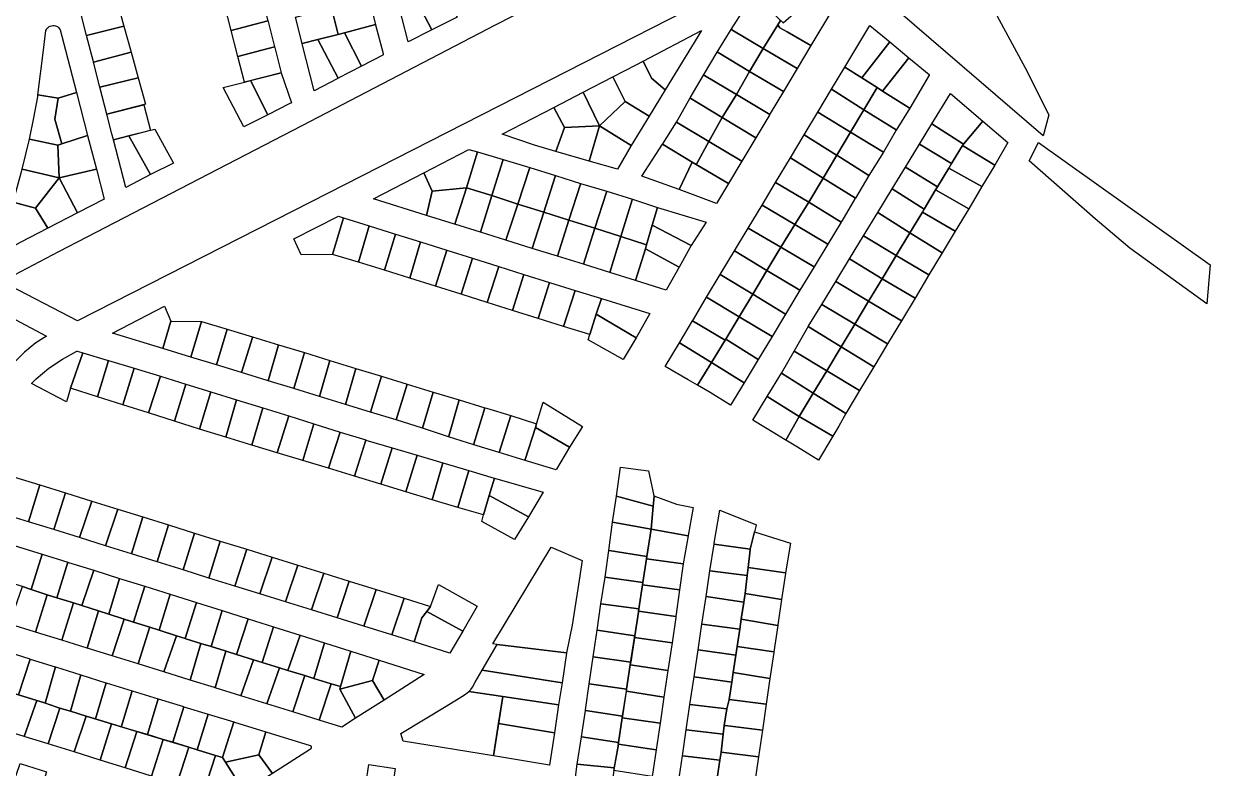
# Model space of a CAD drawing. Header units: millimetres. Extents: x 522658 to 553925, y 7796479 to 7820139.
# Drawn here: x 544265 to 544796, y 7802384 to 7802716 of the extents above; entities that cross this region are included whole.
import ezdxf

# ---------------------------------------------------------------- set-up
doc = ezdxf.new("R2010")
doc.units = ezdxf.units.MM
doc.layers.add('ZONA RESIDENCIAL 2 (ZR_2)', color=2, linetype='Continuous')

msp = doc.modelspace()

# ---------------------------------------------------------------- linework, layer by layer
at = {"layer": 'ZONA RESIDENCIAL 2 (ZR_2)'}
for points in [[(544692.84, 7802757.75), (544693.79, 7802743.15), (544697.13, 7802732.19), (544698.55, 7802723.62), (544713.16, 7802696.67), (544723.74, 7802675.72), (544721.2, 7802666.32), (544648.83, 7802728.77), (544662.91, 7802752.91), (544663.76, 7802756.77), (544664.1, 7802760.71), (544651.68, 7802802.28), (544679.23, 7802817.04), (544701.72, 7802832.12), (544692.83, 7802809.82), (544688.86, 7802793.94), (544692.84, 7802757.75)], [(544645.32, 7802765.11), (544386.03, 7802632.81), (544289.51, 7802583.6), (544255.75, 7802601.17), (544281.15, 7802614.61), (544389.95, 7802670.91), (544476.31, 7802715.89), (544622.25, 7802790.51), (544628.65, 7802794.32), (544629.53, 7802794.47), (544634.25, 7802793.28), (544640.2, 7802791.54), (544643.77, 7802788.72), (544646.47, 7802766.89), (544645.32, 7802765.11)], [(544447.93, 7802713.66), (544437.4, 7802708.35), (544437.25, 7802708.86), (544432.06, 7802728.82), (544438.95, 7802730.77), (544447.93, 7802713.66)], [(544447.93, 7802713.66), (544438.95, 7802730.77), (544448.66, 7802733.51), (544448.72, 7802733.53), (544451.12, 7802734.11), (544458.19, 7802721.09), (544459.16, 7802719.31), (544447.93, 7802713.66)], [(544310.21, 7802715.32), (544293.59, 7802711.13), (544290.69, 7802722.39), (544290.67, 7802722.45), (544307.07, 7802726.91), (544307.1, 7802726.8), (544310.21, 7802715.32)], [(544374.64, 7802717.69), (544358.26, 7802713.4), (544355.3, 7802724.98), (544371.74, 7802729.07), (544374.64, 7802717.69)], [(544422.74, 7802716.01), (544408.89, 7802712.37), (544406.04, 7802711.62), (544403.12, 7802723.53), (544419.72, 7802727.8), (544422.74, 7802716.01)], [(544603.75, 7802717.94), (544602.55, 7802716), (544596.01, 7802705.38), (544582.03, 7802713.67), (544581.69, 7802713.91), (544587.89, 7802723.46), (544594.82, 7802726.97), (544603.75, 7802717.94)], [(544602.55, 7802716), (544603.75, 7802717.94), (544604, 7802717.69), (544604.95, 7802716.85), (544616.64, 7802727.08), (544626.23, 7802721.49), (544626.14, 7802721.34), (544617.38, 7802706.69), (544606.7, 7802712.77), (544603.47, 7802714.6), (544602.55, 7802716)], [(544406.04, 7802711.62), (544396.92, 7802709.36), (544389.92, 7802707.62), (544386.91, 7802719.36), (544403.12, 7802723.53), (544406.04, 7802711.62)], [(544274.32, 7802704.57), (544275.39, 7802713.4), (544275.64, 7802713.92), (544275.97, 7802714.39), (544276.38, 7802714.8), (544276.84, 7802715.14), (544277.36, 7802715.39), (544277.91, 7802715.56), (544278.48, 7802715.64), (544279.06, 7802715.62), (544279.62, 7802715.5), (544280.16, 7802715.29), (544280.66, 7802715), (544281.1, 7802714.63), (544281.47, 7802714.19), (544281.77, 7802713.7), (544284.13, 7802704.6), (544289.04, 7802685.7), (544280.88, 7802683.12), (544271.85, 7802684.7), (544274.32, 7802704.57)], [(544313.46, 7802703.67), (544296.65, 7802699.25), (544296.62, 7802699.38), (544293.59, 7802711.13), (544310.21, 7802715.32), (544313.46, 7802703.67)], [(544358.26, 7802713.4), (544374.64, 7802717.69), (544374.69, 7802717.48), (544377.62, 7802706.03), (544361.24, 7802701.73), (544358.26, 7802713.4)], [(544416.47, 7802697.48), (544408.89, 7802712.37), (544422.74, 7802716.01), (544422.77, 7802715.88), (544426.16, 7802703.18), (544426.18, 7802703.12), (544426.19, 7802703.01), (544426.19, 7802702.9), (544426.17, 7802702.8), (544426.14, 7802702.7), (544426.09, 7802702.6), (544426.02, 7802702.51), (544425.94, 7802702.44), (544416.47, 7802697.48)], [(544617.38, 7802706.69), (544611.21, 7802696.37), (544596.01, 7802705.38), (544602.55, 7802716), (544603.47, 7802714.6), (544606.7, 7802712.77), (544617.38, 7802706.69)], [(544652.64, 7802708.27), (544640.13, 7802692.21), (544632.53, 7802697.01), (544643.74, 7802715.68), (544652.64, 7802708.27)], [(544406.02, 7802692.02), (544405.85, 7802691.93), (544395.36, 7802686.44), (544389.97, 7802707.44), (544389.92, 7802707.62), (544396.92, 7802709.36), (544406.02, 7802692.02)], [(544416.47, 7802697.48), (544416.42, 7802697.45), (544406.02, 7802692.02), (544396.92, 7802709.36), (544406.04, 7802711.62), (544408.89, 7802712.37), (544416.47, 7802697.48)], [(544546.08, 7802692.13), (544542.4, 7802699.66), (544568.48, 7802713.36), (544552.16, 7802686.84), (544546.08, 7802692.13)], [(544582.03, 7802713.67), (544596.01, 7802705.38), (544589.95, 7802695.12), (544575.94, 7802703.5), (544575.53, 7802703.76), (544581.69, 7802713.91), (544582.03, 7802713.67)], [(544364.14, 7802690.36), (544361.24, 7802701.73), (544377.62, 7802706.03), (544377.68, 7802705.79), (544380.56, 7802694.51), (544364.14, 7802690.36)], [(544589.95, 7802695.12), (544596.01, 7802705.38), (544611.21, 7802696.37), (544605.05, 7802686.09), (544589.95, 7802695.12)], [(544661.1, 7802701.23), (544649.43, 7802686.35), (544647.05, 7802687.85), (544640.13, 7802692.21), (544652.64, 7802708.27), (544661.1, 7802701.23)], [(544296.65, 7802699.25), (544313.46, 7802703.67), (544316.64, 7802692.3), (544299.53, 7802688.04), (544296.65, 7802699.25)], [(544552.16, 7802686.84), (544545.05, 7802675.16), (544534.28, 7802681.59), (544528.88, 7802692.64), (544539.3, 7802698.03), (544542.4, 7802699.66), (544546.08, 7802692.13), (544552.16, 7802686.84)], [(544575.94, 7802703.5), (544589.95, 7802695.12), (544584.04, 7802684.76), (544569.77, 7802693.21), (544569.38, 7802693.44), (544575.53, 7802703.76), (544575.94, 7802703.5)], [(544670.28, 7802693.49), (544661.55, 7802678.7), (544661.31, 7802678.85), (544649.43, 7802686.35), (544661.1, 7802701.23), (544670.15, 7802693.69), (544670.28, 7802693.49)], [(544374.6, 7802675.73), (544366.83, 7802691.04), (544380.56, 7802694.51), (544385.16, 7802681.11), (544384.11, 7802680.58), (544374.6, 7802675.73)], [(544569.77, 7802693.21), (544584.04, 7802684.76), (544577.74, 7802674.56), (544563.7, 7802683.07), (544563.4, 7802683.32), (544569.38, 7802693.44), (544569.77, 7802693.21)], [(544584.04, 7802684.76), (544589.95, 7802695.12), (544605.05, 7802686.09), (544599.21, 7802676.32), (544598.96, 7802675.9), (544584.04, 7802684.76)], [(544647.05, 7802687.85), (544641.08, 7802678), (544626.61, 7802687.15), (544632.53, 7802697.01), (544640.13, 7802692.21), (544647.05, 7802687.85)], [(544299.53, 7802688.04), (544316.64, 7802692.3), (544319.96, 7802680.43), (544302.63, 7802676.02), (544299.53, 7802688.04)], [(544374.6, 7802675.73), (544374.54, 7802675.7), (544363.86, 7802670.26), (544354.69, 7802687.98), (544364.14, 7802690.36), (544366.83, 7802691.04), (544374.6, 7802675.73)], [(544534.28, 7802681.59), (544522.79, 7802670.85), (544515.59, 7802685.77), (544528.88, 7802692.64), (544534.28, 7802681.59)], [(544280.88, 7802683.12), (544279.32, 7802673.73), (544282.47, 7802662.72), (544280.69, 7802662.15), (544268.06, 7802664.89), (544270.01, 7802674.31), (544271.73, 7802683.77), (544271.85, 7802684.7), (544280.88, 7802683.12)], [(544282.47, 7802662.72), (544279.32, 7802673.73), (544280.88, 7802683.12), (544289.04, 7802685.7), (544294.04, 7802666.45), (544282.47, 7802662.72)], [(544507.15, 7802670.07), (544502.37, 7802678.93), (544515.59, 7802685.77), (544522.79, 7802670.85), (544507.15, 7802670.07)], [(544563.7, 7802683.07), (544577.74, 7802674.56), (544571.79, 7802663.76), (544557.35, 7802672.46), (544563.4, 7802683.32), (544563.7, 7802683.07)], [(544598.96, 7802675.9), (544592.73, 7802665.48), (544577.74, 7802674.56), (544584.04, 7802684.76), (544598.96, 7802675.9)], [(544635.07, 7802667.96), (544620.41, 7802676.82), (544626.61, 7802687.15), (544641.08, 7802678), (544635.07, 7802667.96)], [(544661.55, 7802678.7), (544655.53, 7802668.82), (544655.4, 7802668.94), (544641.08, 7802678), (544647.05, 7802687.85), (544649.43, 7802686.35), (544661.31, 7802678.85), (544661.55, 7802678.7)], [(544671.43, 7802671.65), (544679.73, 7802685.23), (544694.21, 7802672.88), (544685.62, 7802662.63), (544671.43, 7802671.65)], [(544322.09, 7802668.75), (544312.46, 7802666.33), (544305.57, 7802664.59), (544304.88, 7802667.26), (544302.63, 7802676.02), (544319.15, 7802680.22), (544322.09, 7802668.75)], [(544507.15, 7802670.07), (544503.31, 7802659.26), (544493.77, 7802662.17), (544479.39, 7802667.04), (544502.37, 7802678.93), (544507.15, 7802670.07)], [(544522.79, 7802670.85), (544534.28, 7802681.59), (544545.05, 7802675.16), (544537.02, 7802661.97), (544522.79, 7802670.85)], [(544649.85, 7802659.03), (544635.07, 7802667.96), (544641.08, 7802678), (544655.4, 7802668.94), (544655.53, 7802668.82), (544649.85, 7802659.03)], [(544564.31, 7802654.6), (544550.99, 7802662.55), (544551.15, 7802662.79), (544557.35, 7802672.46), (544571.79, 7802663.76), (544566.25, 7802653.7), (544566.14, 7802653.51), (544564.31, 7802654.6)], [(544592.73, 7802665.48), (544586.43, 7802654.95), (544571.79, 7802663.76), (544577.74, 7802674.56), (544592.73, 7802665.48)], [(544635.07, 7802667.96), (544628.88, 7802657.63), (544628.78, 7802657.69), (544614.34, 7802666.71), (544620.41, 7802676.82), (544635.07, 7802667.96)], [(544705.44, 7802663.28), (544699.64, 7802653.23), (544685.09, 7802662), (544685.62, 7802662.63), (544694.21, 7802672.88), (544705.44, 7802663.28)], [(544332.36, 7802654.15), (544322.19, 7802648.95), (544312.46, 7802666.33), (544322.2, 7802668.78), (544322.9, 7802668.96), (544324.02, 7802669.24), (544332.36, 7802654.15)], [(544503.31, 7802659.26), (544507.15, 7802670.07), (544522.79, 7802670.85), (544518.22, 7802655), (544503.31, 7802659.26)], [(544518.22, 7802655), (544522.79, 7802670.85), (544537.02, 7802661.97), (544530.9, 7802651.43), (544518.22, 7802655)], [(544622.78, 7802647.35), (544608.22, 7802656.51), (544614.34, 7802666.71), (544628.78, 7802657.69), (544628.88, 7802657.63), (544622.78, 7802647.35)], [(544649.85, 7802659.03), (544649.79, 7802658.93), (544643.29, 7802648.62), (544628.88, 7802657.63), (544635.07, 7802667.96), (544649.85, 7802659.03)], [(544665.88, 7802662.56), (544671.43, 7802671.65), (544685.62, 7802662.63), (544685.09, 7802662), (544680.21, 7802653.89), (544665.88, 7802662.56)], [(544280.69, 7802662.15), (544281.35, 7802647.56), (544264.84, 7802651.34), (544268.06, 7802664.89), (544280.69, 7802662.15)], [(544281.35, 7802647.56), (544280.69, 7802662.15), (544282.47, 7802662.72), (544294.04, 7802666.45), (544297.94, 7802651.43), (544281.35, 7802647.56)], [(544322.19, 7802648.95), (544311.06, 7802643.25), (544305.57, 7802664.59), (544312.46, 7802666.33), (544322.19, 7802648.95)], [(544564.31, 7802654.6), (544558.48, 7802642.31), (544541.81, 7802648.22), (544550.99, 7802662.55), (544564.31, 7802654.6)], [(544566.14, 7802653.51), (544566.25, 7802653.7), (544571.79, 7802663.76), (544586.43, 7802654.95), (544580.46, 7802644.96), (544566.14, 7802653.51)], [(544679.02, 7802651.91), (544673.93, 7802643.46), (544659.64, 7802652.32), (544665.88, 7802662.56), (544680.21, 7802653.89), (544679.02, 7802651.91)], [(544699.63, 7802653.24), (544693.82, 7802643.59), (544679.02, 7802651.91), (544680.21, 7802653.89), (544685.09, 7802662), (544699.63, 7802653.24)], [(544794.3, 7802591.24), (544759.96, 7802616.06), (544744.45, 7802629.24), (544714.92, 7802655.06), (544719.12, 7802663.4), (544795.88, 7802608.69), (544794.3, 7802591.24)], [(544444.39, 7802649.79), (544464.5, 7802660.2), (544468.38, 7802659.2), (544463.35, 7802643.07), (544448.1, 7802641.55), (544444.39, 7802649.79)], [(544463.35, 7802643.07), (544468.38, 7802659.2), (544479.86, 7802655.71), (544479.66, 7802655.28), (544474.77, 7802639.6), (544463.35, 7802643.07)], [(544622.78, 7802647.35), (544616.4, 7802636.6), (544601.56, 7802645.41), (544608.22, 7802656.51), (544622.78, 7802647.35)], [(544637.27, 7802638.5), (544622.78, 7802647.35), (544628.88, 7802657.63), (544643.29, 7802648.62), (544637.27, 7802638.5)], [(544281.35, 7802647.56), (544270.77, 7802633.96), (544260.78, 7802636.68), (544264.84, 7802651.34), (544281.35, 7802647.56)], [(544289.58, 7802631.9), (544281.35, 7802647.56), (544297.94, 7802651.43), (544301.42, 7802638.05), (544289.58, 7802631.9)], [(544474.77, 7802639.6), (544479.66, 7802655.28), (544479.86, 7802655.71), (544491.67, 7802652.09), (544491.52, 7802651.67), (544486.33, 7802635.81), (544474.77, 7802639.6)], [(544486.33, 7802635.81), (544491.52, 7802651.67), (544491.67, 7802652.09), (544503.21, 7802648.55), (544503.02, 7802648.17), (544497.91, 7802632.15), (544486.33, 7802635.81)], [(544580.46, 7802644.96), (544575.13, 7802636.04), (544558.48, 7802642.31), (544564.31, 7802654.6), (544580.46, 7802644.96)], [(544673.12, 7802642.12), (544667.94, 7802633.51), (544653.69, 7802642.57), (544659.64, 7802652.32), (544673.93, 7802643.46), (544673.12, 7802642.12)], [(544693.82, 7802643.59), (544687.89, 7802633.71), (544673.12, 7802642.12), (544673.93, 7802643.46), (544679.02, 7802651.91), (544693.82, 7802643.59)], [(544289.58, 7802631.9), (544276.25, 7802624.97), (544270.77, 7802633.96), (544281.35, 7802647.56), (544289.58, 7802631.9)], [(544445.59, 7802630.68), (544421.8, 7802638.09), (544444.39, 7802649.79), (544448.1, 7802641.55), (544445.59, 7802630.68)], [(544497.91, 7802632.15), (544503.02, 7802648.17), (544503.21, 7802648.55), (544514.37, 7802645.05), (544514.29, 7802644.74), (544509.18, 7802628.59), (544497.91, 7802632.15)], [(544637.27, 7802638.5), (544637.02, 7802638.09), (544631.12, 7802628.21), (544631.05, 7802628.09), (544630.83, 7802627.72), (544616.4, 7802636.6), (544622.78, 7802647.35), (544637.27, 7802638.5)], [(544463.35, 7802643.07), (544458.22, 7802626.75), (544458.03, 7802626.81), (544445.59, 7802630.68), (544448.1, 7802641.55), (544463.35, 7802643.07)], [(544458.22, 7802626.75), (544463.35, 7802643.07), (544474.77, 7802639.6), (544469.66, 7802623.19), (544458.22, 7802626.75)], [(544509.18, 7802628.59), (544514.29, 7802644.74), (544514.37, 7802645.05), (544526.07, 7802641.59), (544525.94, 7802641.19), (544520.84, 7802625.05), (544509.18, 7802628.59)], [(544520.84, 7802625.05), (544525.94, 7802641.19), (544526.07, 7802641.59), (544537.6, 7802637.92), (544537.49, 7802637.67), (544532.41, 7802621.27), (544520.84, 7802625.05)], [(544616.4, 7802636.6), (544610.19, 7802626.65), (544595.5, 7802635.33), (544601.56, 7802645.41), (544616.4, 7802636.6)], [(544661.61, 7802623), (544647.26, 7802632.01), (544653.69, 7802642.57), (544667.94, 7802633.51), (544667.18, 7802632.25), (544661.61, 7802623)], [(544687.89, 7802633.71), (544681.88, 7802623.69), (544667.18, 7802632.25), (544667.94, 7802633.51), (544673.12, 7802642.12), (544687.89, 7802633.71)], [(544256.29, 7802622.55), (544260.78, 7802636.68), (544270.77, 7802633.96), (544276.25, 7802624.97), (544263.92, 7802618.57), (544260.4, 7802616.74), (544255.33, 7802619.8), (544256.29, 7802622.55)], [(544486.33, 7802635.81), (544482.22, 7802623.23), (544481.02, 7802619.65), (544469.66, 7802623.19), (544474.77, 7802639.6), (544486.33, 7802635.81)], [(544497.91, 7802632.15), (544492.76, 7802616), (544481.02, 7802619.65), (544482.22, 7802623.23), (544486.33, 7802635.81), (544497.91, 7802632.15)], [(544532.41, 7802621.27), (544537.49, 7802637.67), (544537.6, 7802637.92), (544548.72, 7802634.25), (544546.46, 7802626.41), (544543.92, 7802617.59), (544532.41, 7802621.27)], [(544610.19, 7802626.65), (544603.85, 7802616.52), (544589.36, 7802625.09), (544595.5, 7802635.33), (544610.19, 7802626.65)], [(544630.83, 7802627.72), (544624.92, 7802617.94), (544610.19, 7802626.65), (544616.4, 7802636.6), (544630.83, 7802627.72)], [(544403.57, 7802613.25), (544389.55, 7802613.16), (544386.2, 7802620.3), (544406.19, 7802630.34), (544408.4, 7802629.65), (544403.57, 7802613.25)], [(544415.13, 7802609.75), (544403.57, 7802613.25), (544408.4, 7802629.65), (544419.9, 7802626.04), (544415.13, 7802609.75)], [(544509.18, 7802628.59), (544504.08, 7802612.48), (544492.76, 7802616), (544497.91, 7802632.15), (544509.18, 7802628.59)], [(544563.83, 7802617.25), (544546.46, 7802626.41), (544548.72, 7802634.25), (544570.56, 7802627.71), (544563.83, 7802617.25)], [(544661.61, 7802623), (544655.48, 7802612.83), (544640.89, 7802621.53), (544647.26, 7802632.01), (544661.61, 7802623)], [(544681.88, 7802623.69), (544676.02, 7802613.94), (544661.61, 7802623), (544667.18, 7802632.25), (544681.88, 7802623.69)], [(544426.72, 7802606.24), (544415.13, 7802609.75), (544419.9, 7802626.04), (544431.64, 7802622.36), (544426.72, 7802606.24)], [(544520.84, 7802625.05), (544515.72, 7802608.86), (544504.08, 7802612.48), (544509.18, 7802628.59), (544520.84, 7802625.05)], [(544532.41, 7802621.27), (544527.44, 7802605.21), (544515.72, 7802608.86), (544520.84, 7802625.05), (544532.41, 7802621.27)], [(544563.83, 7802617.25), (544558.41, 7802607.63), (544543.39, 7802615.75), (544543.92, 7802617.59), (544546.46, 7802626.41), (544563.83, 7802617.25)], [(544603.85, 7802616.52), (544597.69, 7802606.16), (544583.22, 7802614.88), (544589.36, 7802625.09), (544603.85, 7802616.52)], [(544603.85, 7802616.52), (544610.19, 7802626.65), (544624.92, 7802617.94), (544618.76, 7802607.71), (544603.85, 7802616.52)], [(544438.03, 7802602.68), (544426.72, 7802606.24), (544431.64, 7802622.36), (544442.87, 7802618.84), (544438.03, 7802602.68)], [(544543.92, 7802617.59), (544543.39, 7802615.75), (544538.93, 7802601.64), (544527.44, 7802605.21), (544532.41, 7802621.27), (544543.92, 7802617.59)], [(544649.18, 7802602.37), (544634.68, 7802611.32), (544640.89, 7802621.53), (544655.48, 7802612.83), (544649.18, 7802602.37)], [(544676.02, 7802613.94), (544670.12, 7802604.1), (544655.48, 7802612.83), (544661.61, 7802623), (544676.02, 7802613.94)], [(544449.53, 7802599.07), (544438.03, 7802602.68), (544442.87, 7802618.84), (544454.57, 7802615.17), (544449.53, 7802599.07)], [(544460.98, 7802595.47), (544449.53, 7802599.07), (544454.57, 7802615.17), (544466.04, 7802611.58), (544460.98, 7802595.47)], [(544558.41, 7802607.63), (544552.63, 7802597.37), (544538.93, 7802601.64), (544543.39, 7802615.75), (544558.41, 7802607.63)], [(544597.69, 7802606.16), (544591.36, 7802595.51), (544576.85, 7802604.27), (544583.22, 7802614.88), (544597.69, 7802606.16)], [(544597.69, 7802606.16), (544603.85, 7802616.52), (544618.76, 7802607.71), (544612.46, 7802597.26), (544597.69, 7802606.16)], [(544477.79, 7802607.9), (544472.65, 7802591.78), (544460.98, 7802595.47), (544466.04, 7802611.58), (544477.79, 7802607.9)], [(544643.16, 7802592.39), (544628.54, 7802601.22), (544634.68, 7802611.32), (544649.18, 7802602.37), (544643.16, 7802592.39)], [(544670.12, 7802604.1), (544663.93, 7802593.78), (544649.18, 7802602.37), (544655.48, 7802612.83), (544670.12, 7802604.1)], [(544472.65, 7802591.78), (544477.79, 7802607.9), (544489.03, 7802604.38), (544483.98, 7802588.2), (544472.65, 7802591.78)], [(544495.46, 7802584.63), (544483.98, 7802588.2), (544489.03, 7802604.38), (544500.5, 7802600.79), (544495.46, 7802584.63)], [(544591.36, 7802595.51), (544585.33, 7802585.37), (544570.76, 7802594.12), (544576.85, 7802604.27), (544591.36, 7802595.51)], [(544606.05, 7802586.64), (544591.36, 7802595.51), (544597.69, 7802606.16), (544612.46, 7802597.26), (544606.05, 7802586.64)], [(544506.83, 7802581.09), (544495.46, 7802584.63), (544500.5, 7802600.79), (544511.95, 7802597.2), (544506.83, 7802581.09)], [(544643.16, 7802592.39), (544636.95, 7802582.07), (544622.24, 7802590.86), (544628.54, 7802601.22), (544643.16, 7802592.39)], [(544663.93, 7802593.78), (544657.79, 7802583.55), (544643.16, 7802592.39), (544643.25, 7802592.53), (544649.18, 7802602.37), (544663.93, 7802593.78)], [(544521.42, 7802586.53), (544518.47, 7802577.46), (544506.83, 7802581.09), (544511.95, 7802597.2), (544523.7, 7802593.52), (544521.42, 7802586.53)], [(544539.22, 7802576.05), (544521.42, 7802586.53), (544523.7, 7802593.52), (544545.38, 7802586.92), (544539.22, 7802576.05)], [(544579.09, 7802574.89), (544564.47, 7802583.65), (544564.81, 7802584.21), (544570.76, 7802594.12), (544585.33, 7802585.37), (544579.09, 7802574.89)], [(544606.05, 7802586.64), (544599.98, 7802576.57), (544585.33, 7802585.37), (544591.36, 7802595.51), (544606.05, 7802586.64)], [(544327.65, 7802571.2), (544305.11, 7802578.1), (544328.35, 7802590.09), (544331.22, 7802583.5), (544327.65, 7802571.2)], [(544630.91, 7802572.04), (544616.17, 7802581.09), (544622.24, 7802590.86), (544636.95, 7802582.07), (544630.91, 7802572.04)], [(544657.79, 7802583.55), (544651.63, 7802573.29), (544636.95, 7802582.07), (544643.16, 7802592.39), (544657.79, 7802583.55)], [(544344.9, 7802583.34), (544340.15, 7802567.37), (544327.65, 7802571.2), (544331.22, 7802583.5), (544344.9, 7802583.34)], [(544356.42, 7802579.83), (544351.6, 7802563.87), (544340.15, 7802567.37), (544344.9, 7802583.34), (544356.42, 7802579.83)], [(544533.5, 7802566.33), (544517.74, 7802575.12), (544518.47, 7802577.46), (544521.42, 7802586.53), (544539.22, 7802576.05), (544533.5, 7802566.33)], [(544579.09, 7802574.89), (544572.93, 7802564.93), (544558.56, 7802573.8), (544564.47, 7802583.65), (544579.09, 7802574.89)], [(544593.8, 7802566.31), (544579.35, 7802575.33), (544585.33, 7802585.37), (544599.98, 7802576.57), (544593.8, 7802566.31)], [(544651.63, 7802573.29), (544645.5, 7802563.08), (544630.91, 7802572.04), (544636.95, 7802582.07), (544651.63, 7802573.29)], [(544367.68, 7802576.12), (544362.78, 7802560.45), (544351.6, 7802563.87), (544356.42, 7802579.83), (544367.77, 7802576.42), (544367.68, 7802576.12)], [(544624.42, 7802561.28), (544609.84, 7802570.03), (544615.82, 7802580.53), (544616.17, 7802581.09), (544630.91, 7802572.04), (544624.42, 7802561.28)], [(544379.43, 7802572.91), (544374.71, 7802556.8), (544374.37, 7802556.9), (544362.78, 7802560.45), (544367.68, 7802576.12), (544367.77, 7802576.42), (544379.43, 7802572.91)], [(544391.06, 7802569.36), (544386.15, 7802553.3), (544374.71, 7802556.8), (544379.43, 7802572.91), (544391.06, 7802569.36)], [(544562.46, 7802557.2), (544552.16, 7802563.14), (544558.56, 7802573.8), (544572.93, 7802564.93), (544566.69, 7802554.76), (544562.46, 7802557.2)], [(544593.8, 7802566.31), (544587.54, 7802555.92), (544572.93, 7802564.93), (544579.09, 7802574.89), (544579.35, 7802575.33), (544593.8, 7802566.31)], [(544645.5, 7802563.08), (544639.08, 7802552.48), (544624.42, 7802561.28), (544630.91, 7802572.04), (544645.5, 7802563.08)], [(544286.44, 7802553.44), (544284.56, 7802547.38), (544284.27, 7802547.53), (544268.91, 7802555.63), (544271.08, 7802557.71), (544276.72, 7802562.39), (544282.79, 7802566.5), (544289.23, 7802569.99), (544289.42, 7802570.07), (544291.41, 7802569.47), (544291.87, 7802569.33), (544286.44, 7802553.44)], [(544286.44, 7802553.44), (544291.87, 7802569.33), (544302.81, 7802566.04), (544303.24, 7802565.91), (544303.41, 7802565.86), (544298.53, 7802549.64), (544286.44, 7802553.44)], [(544386.15, 7802553.3), (544391.06, 7802569.36), (544402.33, 7802565.91), (544397.68, 7802549.77), (544386.15, 7802553.3)], [(544413.99, 7802562.34), (544409.26, 7802546.23), (544397.68, 7802549.77), (544402.33, 7802565.91), (544413.99, 7802562.34)], [(544624.42, 7802561.28), (544618.4, 7802551.29), (544604.22, 7802560.15), (544609.84, 7802570.03), (544624.42, 7802561.28)], [(544298.53, 7802549.64), (544303.41, 7802565.86), (544314.79, 7802562.44), (544309.76, 7802546.11), (544298.53, 7802549.64)], [(544309.76, 7802546.11), (544314.79, 7802562.44), (544326.68, 7802558.87), (544321.31, 7802542.45), (544309.76, 7802546.11)], [(544425.4, 7802558.84), (544420.5, 7802542.79), (544409.26, 7802546.23), (544413.99, 7802562.34), (544425.4, 7802558.84)], [(544566.69, 7802554.76), (544572.93, 7802564.93), (544587.54, 7802555.92), (544581.47, 7802545.86), (544572.27, 7802551.54), (544566.69, 7802554.76)], [(544639.08, 7802552.48), (544632.99, 7802542.18), (544618.4, 7802551.29), (544624.42, 7802561.28), (544639.08, 7802552.48)], [(544321.31, 7802542.45), (544326.68, 7802558.87), (544337.99, 7802555.35), (544332.87, 7802538.79), (544321.31, 7802542.45)], [(544332.87, 7802538.79), (544337.99, 7802555.35), (544349.18, 7802551.87), (544344.11, 7802535.23), (544332.87, 7802538.79)], [(544436.92, 7802555.31), (544431.98, 7802539.28), (544420.5, 7802542.79), (544425.4, 7802558.84), (544436.92, 7802555.31)], [(544448.54, 7802551.76), (544443.76, 7802535.67), (544431.98, 7802539.28), (544436.92, 7802555.31), (544448.54, 7802551.76)], [(544618.4, 7802551.29), (544612.09, 7802540.81), (544597.88, 7802549.73), (544604.22, 7802560.15), (544618.4, 7802551.29)], [(544344.11, 7802535.23), (544349.18, 7802551.87), (544360.6, 7802548.32), (544355.75, 7802531.55), (544344.11, 7802535.23)], [(544443.76, 7802535.67), (544448.54, 7802551.76), (544460.08, 7802548.22), (544455.44, 7802532.1), (544455.36, 7802531.73), (544443.76, 7802535.67)], [(544629.78, 7802536.57), (544627.11, 7802532.06), (544612.09, 7802540.81), (544618.4, 7802551.29), (544632.99, 7802542.18), (544629.78, 7802536.57)], [(544355.75, 7802531.55), (544360.6, 7802548.32), (544372.39, 7802544.65), (544367.45, 7802528.04), (544355.75, 7802531.55)], [(544455.44, 7802532.1), (544460.08, 7802548.22), (544471.57, 7802544.71), (544466.75, 7802528.64), (544466.66, 7802528.2), (544455.36, 7802531.73), (544455.44, 7802532.1)], [(544483.23, 7802541.31), (544477.97, 7802524.7), (544466.66, 7802528.2), (544466.75, 7802528.64), (544471.57, 7802544.71), (544472.35, 7802544.48), (544483.23, 7802541.31)], [(544509.48, 7802527.05), (544494.18, 7802535.84), (544494.74, 7802537.61), (544494.85, 7802537.98), (544497.7, 7802547.2), (544515.32, 7802536.29), (544509.48, 7802527.05)], [(544612.09, 7802540.81), (544606.12, 7802530.24), (544605.83, 7802530.42), (544601.91, 7802532.81), (544591.46, 7802539.17), (544597.88, 7802549.73), (544612.09, 7802540.81)], [(544367.45, 7802528.04), (544372.39, 7802544.65), (544383.93, 7802541.06), (544378.84, 7802524.63), (544367.45, 7802528.04)], [(544378.84, 7802524.63), (544383.93, 7802541.06), (544395.2, 7802537.55), (544390.28, 7802521.2), (544378.84, 7802524.63)], [(544477.97, 7802524.7), (544483.23, 7802541.31), (544494.74, 7802537.61), (544494.18, 7802535.84), (544489.69, 7802521.62), (544489.56, 7802521.18), (544477.97, 7802524.7)], [(544627.11, 7802532.06), (544620.77, 7802521.32), (544611.33, 7802527.07), (544606.12, 7802530.24), (544612.09, 7802540.81), (544627.11, 7802532.06)], [(544390.28, 7802521.2), (544395.2, 7802537.55), (544406.96, 7802533.88), (544401.79, 7802517.7), (544390.28, 7802521.2)], [(544489.56, 7802521.18), (544489.69, 7802521.62), (544494.18, 7802535.84), (544509.48, 7802527.05), (544503.69, 7802517.26), (544503.55, 7802517.03), (544489.56, 7802521.18)], [(544401.79, 7802517.7), (544406.96, 7802533.88), (544418.39, 7802530.32), (544413.3, 7802514.19), (544401.79, 7802517.7)], [(544413.3, 7802514.19), (544418.41, 7802530.31), (544430.13, 7802526.83), (544425.08, 7802510.56), (544413.3, 7802514.19)], [(544425.08, 7802510.56), (544430.13, 7802526.83), (544441.37, 7802523.49), (544436.35, 7802507.09), (544425.08, 7802510.56)], [(544436.35, 7802507.09), (544441.37, 7802523.49), (544452.87, 7802520.07), (544447.99, 7802503.5), (544436.35, 7802507.09)], [(544447.99, 7802503.5), (544452.87, 7802520.07), (544464.48, 7802516.61), (544459.55, 7802500.18), (544447.99, 7802503.5)], [(544544.81, 7802516.58), (544547.18, 7802505.29), (544547.22, 7802505.1), (544546.83, 7802500.74), (544530.42, 7802505.21), (544532.21, 7802518.24), (544544.81, 7802516.58)], [(544272.72, 7802510.2), (544267.66, 7802493.75), (544256.03, 7802497.37), (544260.87, 7802513.89), (544272.72, 7802510.2)], [(544475.98, 7802513.19), (544473.61, 7802505.45), (544470.98, 7802496.89), (544459.55, 7802500.18), (544464.48, 7802516.61), (544475.84, 7802513.23), (544475.98, 7802513.19)], [(544491.06, 7802495.96), (544473.61, 7802505.45), (544475.98, 7802513.19), (544497.69, 7802506.94), (544491.06, 7802495.96)], [(544284.22, 7802506.62), (544278.95, 7802490.23), (544267.66, 7802493.75), (544272.72, 7802510.2), (544284.22, 7802506.62)], [(544295.89, 7802503), (544290.38, 7802486.67), (544278.95, 7802490.23), (544284.22, 7802506.62), (544295.89, 7802503)], [(544307.55, 7802499.37), (544302.04, 7802483.03), (544290.38, 7802486.67), (544295.89, 7802503), (544307.55, 7802499.37)], [(544491.06, 7802495.96), (544484.92, 7802485.8), (544470.28, 7802493.81), (544470.98, 7802496.89), (544473.61, 7802505.45), (544491.06, 7802495.96)], [(544546.83, 7802500.74), (544545.92, 7802490.43), (544528.74, 7802493.56), (544530.42, 7802505.21), (544546.83, 7802500.74)], [(544557.31, 7802501.61), (544564.67, 7802500.08), (544562.5, 7802487.55), (544562.48, 7802487.41), (544545.92, 7802490.43), (544546.83, 7802500.74), (544547.22, 7802505.1), (544547.18, 7802505.29), (544557.31, 7802501.61)], [(544318.68, 7802495.91), (544313.65, 7802479.41), (544302.04, 7802483.03), (544307.55, 7802499.37), (544318.68, 7802495.91)], [(544592.97, 7802492.44), (544592.92, 7802492.24), (544590.25, 7802481.49), (544574.13, 7802483.81), (544574.18, 7802484.14), (544576.58, 7802498.97), (544591.04, 7802493.17), (544592.97, 7802492.44)], [(544330.13, 7802492.34), (544325.1, 7802475.84), (544313.65, 7802479.41), (544318.68, 7802495.91), (544330.13, 7802492.34)], [(544341.75, 7802488.73), (544336.72, 7802472.22), (544325.1, 7802475.84), (544330.13, 7802492.34), (544341.75, 7802488.73)], [(544527, 7802480.93), (544528.74, 7802493.56), (544545.92, 7802490.43), (544544.01, 7802478.26), (544527.25, 7802480.89), (544527, 7802480.93)], [(544353.32, 7802485.13), (544348.29, 7802468.61), (544336.72, 7802472.22), (544341.75, 7802488.73), (544353.32, 7802485.13)], [(544544.01, 7802478.26), (544545.92, 7802490.43), (544562.48, 7802487.41), (544560.32, 7802474.98), (544543.85, 7802477.24), (544544.01, 7802478.26)], [(544608.31, 7802484.23), (544606.02, 7802470.88), (544589.28, 7802473.34), (544590.19, 7802481.26), (544590.25, 7802481.49), (544592.19, 7802489.3), (544608.31, 7802484.23)], [(544273.67, 7802479.27), (544268.83, 7802463.46), (544264.9, 7802464.85), (544256.58, 7802467.37), (544261.18, 7802483.17), (544273.67, 7802479.27)], [(544365.23, 7802481.43), (544359.79, 7802465.02), (544348.29, 7802468.61), (544353.32, 7802485.13), (544365.23, 7802481.43)], [(544376.48, 7802477.93), (544371.04, 7802461.51), (544359.79, 7802465.02), (544365.23, 7802481.43), (544376.48, 7802477.93)], [(544515.1, 7802476.46), (544515.09, 7802476.37), (544513.15, 7802463.8), (544510.64, 7802447.59), (544508.17, 7802435.22), (544477.05, 7802438.81), (544475.14, 7802439.23), (544501.22, 7802482.43), (544515.1, 7802476.46)], [(544590.25, 7802481.49), (544590.19, 7802481.26), (544589.28, 7802473.34), (544588.86, 7802469.73), (544572.2, 7802471.87), (544574.13, 7802483.81), (544590.25, 7802481.49)], [(544268.83, 7802463.46), (544273.67, 7802479.27), (544285.13, 7802475.69), (544280.31, 7802459.75), (544275.96, 7802461.16), (544268.83, 7802463.46)], [(544387.98, 7802474.35), (544382.54, 7802457.93), (544371.04, 7802461.51), (544376.48, 7802477.93), (544387.98, 7802474.35)], [(544525.35, 7802469.01), (544527, 7802480.93), (544527.25, 7802480.89), (544544.01, 7802478.26), (544543.85, 7802477.24), (544542.24, 7802466.63), (544525.35, 7802469.01)], [(544542.24, 7802466.63), (544543.85, 7802477.24), (544560.32, 7802474.98), (544558.68, 7802463.31), (544542.08, 7802465.59), (544542.24, 7802466.63)], [(544296.84, 7802472.04), (544291.5, 7802456.29), (544287.79, 7802457.45), (544280.31, 7802459.75), (544285.13, 7802475.69), (544285.56, 7802475.56), (544296.84, 7802472.04)], [(544308.32, 7802468.46), (544303.51, 7802452.47), (544298.87, 7802453.94), (544291.5, 7802456.29), (544296.84, 7802472.04), (544308.32, 7802468.46)], [(544399.57, 7802470.75), (544394.13, 7802454.32), (544382.54, 7802457.93), (544387.98, 7802474.35), (544399.57, 7802470.75)], [(544410.98, 7802467.2), (544405.54, 7802450.76), (544394.13, 7802454.32), (544399.57, 7802470.75), (544410.98, 7802467.2)], [(544587.35, 7802457.77), (544570.49, 7802460.41), (544572.2, 7802471.87), (544588.86, 7802469.73), (544587.94, 7802461.68), (544587.35, 7802457.77)], [(544606.02, 7802470.88), (544605.99, 7802470.67), (544604.28, 7802459.07), (544587.94, 7802461.68), (544588.86, 7802469.73), (544589.28, 7802473.34), (544606.02, 7802470.88)], [(544314.53, 7802448.93), (544303.51, 7802452.47), (544308.32, 7802468.46), (544319.65, 7802464.92), (544314.53, 7802448.93)], [(544422.96, 7802463.47), (544417.52, 7802447.03), (544405.54, 7802450.76), (544410.98, 7802467.2), (544422.96, 7802463.47)], [(544447.29, 7802455.9), (544450.88, 7802465.73), (544468.14, 7802455.97), (544461.71, 7802444.85), (544445.68, 7802453.59), (544447.29, 7802455.9)], [(544523.47, 7802457.13), (544525.35, 7802469.01), (544542.24, 7802466.63), (544542.08, 7802465.59), (544540.44, 7802454.78), (544523.47, 7802457.13)], [(544557.01, 7802451.37), (544540.28, 7802453.71), (544540.44, 7802454.78), (544542.08, 7802465.59), (544558.68, 7802463.31), (544557.01, 7802451.37)], [(544259.14, 7802448.06), (544264.9, 7802464.85), (544268.83, 7802463.46), (544275.96, 7802461.16), (544270.71, 7802444.46), (544270.32, 7802444.58), (544259.69, 7802447.89), (544259.36, 7802447.99), (544259.14, 7802448.06)], [(544270.71, 7802444.46), (544275.96, 7802461.16), (544280.31, 7802459.75), (544287.79, 7802457.45), (544282.58, 7802440.76), (544270.71, 7802444.46)], [(544325.97, 7802445.25), (544321.84, 7802446.58), (544314.53, 7802448.93), (544319.65, 7802464.92), (544330.99, 7802461.34), (544325.97, 7802445.25)], [(544333.72, 7802442.76), (544325.97, 7802445.25), (544330.99, 7802461.34), (544342.7, 7802457.65), (544337.66, 7802441.54), (544333.72, 7802442.76)], [(544435.47, 7802459.58), (544430.03, 7802443.13), (544417.52, 7802447.03), (544422.96, 7802463.47), (544435.47, 7802459.58)], [(544587.35, 7802457.77), (544587.33, 7802457.65), (544586.2, 7802450.14), (544585.54, 7802445.75), (544568.65, 7802448), (544570.49, 7802460.41), (544587.35, 7802457.77)], [(544602.61, 7802447.72), (544602.56, 7802447.36), (544586.2, 7802450.14), (544586.23, 7802450.33), (544587.35, 7802457.77), (544587.94, 7802461.68), (544604.28, 7802459.07), (544602.61, 7802447.72)], [(544298.87, 7802453.94), (544293.83, 7802437.26), (544282.58, 7802440.76), (544287.79, 7802457.45), (544291.5, 7802456.29), (544298.87, 7802453.94)], [(544354.22, 7802454.02), (544349.33, 7802437.92), (544344.72, 7802439.36), (544337.95, 7802441.45), (544337.66, 7802441.54), (544342.7, 7802457.65), (544342.77, 7802457.63), (544354.22, 7802454.02)], [(544435.47, 7802459.58), (544447.29, 7802455.9), (544445.68, 7802453.59), (544443.46, 7802450.79), (544440.07, 7802440), (544430.03, 7802443.13), (544435.47, 7802459.58)], [(544540.22, 7802453.32), (544538.61, 7802442.76), (544521.75, 7802445.26), (544523.47, 7802457.13), (544540.44, 7802454.78), (544540.22, 7802453.32)], [(544310.36, 7802450.14), (544305.02, 7802433.78), (544293.83, 7802437.26), (544298.87, 7802453.94), (544303.51, 7802452.47), (544310.4, 7802450.26), (544310.36, 7802450.14)], [(544321.75, 7802446.31), (544316.57, 7802430.19), (544305.02, 7802433.78), (544310.36, 7802450.14), (544310.4, 7802450.26), (544314.53, 7802448.93), (544321.84, 7802446.58), (544321.75, 7802446.31)], [(544365.87, 7802450.35), (544360.59, 7802434.44), (544356.42, 7802435.73), (544355.54, 7802436), (544349.33, 7802437.92), (544354.22, 7802454.02), (544365.87, 7802450.35)], [(544377.14, 7802446.8), (544372.03, 7802430.9), (544368.18, 7802432.09), (544360.59, 7802434.44), (544365.87, 7802450.35), (544377.14, 7802446.8)], [(544440.07, 7802440), (544443.46, 7802450.79), (544445.68, 7802453.59), (544461.71, 7802444.85), (544456.02, 7802435.02), (544440.07, 7802440)], [(544557.01, 7802451.37), (544556.96, 7802451.02), (544555.36, 7802439.66), (544538.5, 7802441.98), (544538.61, 7802442.76), (544540.22, 7802453.32), (544540.28, 7802453.71), (544557.01, 7802451.37)], [(544602.56, 7802447.36), (544600.83, 7802435.6), (544584.36, 7802437.96), (544585.54, 7802445.75), (544586.2, 7802450.14), (544602.56, 7802447.36)], [(544325.97, 7802445.25), (544333.72, 7802442.76), (544328.14, 7802426.59), (544316.57, 7802430.19), (544321.75, 7802446.31), (544321.84, 7802446.58), (544325.97, 7802445.25)], [(544389.1, 7802443.03), (544383.6, 7802427.32), (544379.82, 7802428.49), (544372.03, 7802430.9), (544377.14, 7802446.8), (544389.1, 7802443.03)], [(544536.81, 7802430.91), (544520.04, 7802433.4), (544521.75, 7802445.26), (544538.61, 7802442.76), (544536.81, 7802430.91)], [(544585.54, 7802445.75), (544584.36, 7802437.96), (544583.78, 7802434.07), (544566.93, 7802436.43), (544568.65, 7802448), (544585.54, 7802445.75)], [(544337.66, 7802441.54), (544337.95, 7802441.45), (544344.72, 7802439.36), (544339.88, 7802422.95), (544328.14, 7802426.59), (544333.72, 7802442.76), (544337.66, 7802441.54)], [(544355.85, 7802435.91), (544351.01, 7802419.5), (544350.76, 7802419.58), (544339.88, 7802422.95), (544344.72, 7802439.36), (544349.33, 7802437.92), (544355.54, 7802436), (544355.85, 7802435.91)], [(544391.17, 7802424.98), (544383.6, 7802427.32), (544389.1, 7802443.03), (544399.94, 7802439.61), (544395.13, 7802423.75), (544391.17, 7802424.98)], [(544411.68, 7802435.91), (544407.1, 7802420.04), (544402.84, 7802421.36), (544395.13, 7802423.75), (544399.94, 7802439.61), (544411.68, 7802435.91)], [(544506.11, 7802421.8), (544470.41, 7802427.34), (544477.05, 7802438.81), (544508.17, 7802435.22), (544508.12, 7802434.95), (544506.11, 7802421.8)], [(544555.36, 7802439.66), (544553.47, 7802427.32), (544536.64, 7802429.72), (544538.5, 7802441.98), (544555.36, 7802439.66)], [(544251.32, 7802420.05), (544256.41, 7802436.13), (544268.15, 7802432.45), (544268.38, 7802432.38), (544263.16, 7802416.35), (544261.09, 7802416.92), (544251.32, 7802420.05)], [(544351.01, 7802419.5), (544355.85, 7802435.91), (544356.42, 7802435.73), (544360.59, 7802434.44), (544368.18, 7802432.09), (544362.52, 7802415.93), (544351.01, 7802419.5)], [(544424.35, 7802431.91), (544421.32, 7802422.81), (544406.77, 7802418.91), (544407.1, 7802420.04), (544411.68, 7802435.91), (544424.35, 7802431.91)], [(544536.64, 7802429.72), (544534.99, 7802418.87), (544518.3, 7802421.35), (544520.04, 7802433.4), (544536.81, 7802430.91), (544536.64, 7802429.72)], [(544583.78, 7802434.07), (544582.6, 7802426.31), (544581.96, 7802422.01), (544565.14, 7802424.35), (544566.93, 7802436.43), (544583.78, 7802434.07)], [(544600.83, 7802435.6), (544600.79, 7802435.34), (544599.07, 7802423.68), (544582.6, 7802426.31), (544583.78, 7802434.07), (544584.36, 7802437.96), (544600.83, 7802435.6)], [(544279.64, 7802428.85), (544275.06, 7802412.65), (544274.39, 7802412.88), (544271.35, 7802413.81), (544263.16, 7802416.35), (544268.38, 7802432.38), (544279.55, 7802428.88), (544279.64, 7802428.85)], [(544275.06, 7802412.65), (544279.64, 7802428.85), (544290.98, 7802425.3), (544286.37, 7802409), (544281.69, 7802410.41), (544275.06, 7802412.65)], [(544379.82, 7802428.49), (544374.09, 7802412.34), (544362.52, 7802415.93), (544368.18, 7802432.09), (544372.03, 7802430.9), (544379.82, 7802428.49)], [(544383.6, 7802427.32), (544391.17, 7802424.98), (544385.75, 7802408.72), (544374.09, 7802412.34), (544379.82, 7802428.49), (544383.6, 7802427.32)], [(544421.32, 7802422.81), (544424.35, 7802431.91), (544444.55, 7802425.53), (544426.57, 7802414.04), (544421.32, 7802422.81)], [(544534.99, 7802418.87), (544536.64, 7802429.72), (544553.47, 7802427.32), (544551.65, 7802415.39), (544534.86, 7802418.01), (544534.99, 7802418.87)], [(544302.33, 7802421.75), (544297.52, 7802405.63), (544293.41, 7802406.88), (544286.37, 7802409), (544290.98, 7802425.3), (544302.19, 7802421.79), (544302.33, 7802421.75)], [(544395.13, 7802423.75), (544402.84, 7802421.36), (544397.55, 7802405.06), (544385.75, 7802408.72), (544391.17, 7802424.98), (544395.13, 7802423.75)], [(544426.57, 7802414.04), (544413.85, 7802405.91), (544406.77, 7802418.91), (544421.32, 7802422.81), (544426.57, 7802414.04)], [(544504.59, 7802411.87), (544479.63, 7802415.62), (544464.41, 7802417.9), (544465.28, 7802418.82), (544466.06, 7802419.82), (544467.35, 7802422.05), (544470.41, 7802427.34), (544506.11, 7802421.8), (544504.59, 7802411.87)], [(544580.8, 7802414.33), (544579.73, 7802410.16), (544563.31, 7802412.04), (544565.14, 7802424.35), (544581.96, 7802422.01), (544580.8, 7802414.33)], [(544597.39, 7802412.24), (544580.8, 7802414.33), (544581.96, 7802422.01), (544582.6, 7802426.31), (544599.07, 7802423.68), (544597.39, 7802412.24)], [(544297.52, 7802405.63), (544302.33, 7802421.75), (544313.93, 7802418.18), (544309.11, 7802402.32), (544309.05, 7802402.13), (544304.76, 7802403.43), (544297.87, 7802405.52), (544297.52, 7802405.63)], [(544320.85, 7802398.69), (544320.82, 7802398.57), (544315.97, 7802400.04), (544309.05, 7802402.13), (544309.11, 7802402.32), (544313.93, 7802418.18), (544325.57, 7802414.6), (544320.85, 7802398.69)], [(544397.55, 7802405.06), (544402.84, 7802421.36), (544407.1, 7802420.04), (544406.77, 7802418.91), (544413.85, 7802405.91), (544407.63, 7802401.94), (544397.55, 7802405.06)], [(544479.63, 7802415.62), (544475.46, 7802389.08), (544435.02, 7802395.73), (544434.02, 7802399.02), (544454.35, 7802411.34), (544461.36, 7802415.64), (544462.96, 7802416.67), (544464.41, 7802417.9), (544479.63, 7802415.62)], [(544533.17, 7802406.88), (544516.56, 7802409.35), (544516.6, 7802409.63), (544518.3, 7802421.35), (544534.98, 7802418.87), (544533.17, 7802406.88)], [(544551.65, 7802415.39), (544549.95, 7802403.75), (544533.04, 7802406.07), (544534.86, 7802418.01), (544551.65, 7802415.39)], [(544263.16, 7802416.35), (544271.35, 7802413.81), (544265.68, 7802397.79), (544255.47, 7802400.95), (544261.09, 7802416.92), (544263.16, 7802416.35)], [(544274.39, 7802412.88), (544281.69, 7802410.41), (544276.39, 7802394.47), (544266.19, 7802397.63), (544265.68, 7802397.79), (544271.35, 7802413.81), (544274.39, 7802412.88)], [(544337.04, 7802411.08), (544332.16, 7802395.14), (544327.84, 7802396.45), (544320.82, 7802398.57), (544320.85, 7802398.69), (544325.57, 7802414.6), (544336.87, 7802411.13), (544337.04, 7802411.08)], [(544502.69, 7802399.43), (544477.75, 7802403.63), (544479.63, 7802415.62), (544504.59, 7802411.87), (544502.69, 7802399.43)], [(544597.39, 7802412.24), (544595.67, 7802400.57), (544579.04, 7802402.67), (544578.65, 7802402.72), (544579.73, 7802410.16), (544580.8, 7802414.33), (544597.39, 7802412.24)], [(544286.37, 7802409), (544293.41, 7802406.88), (544288.1, 7802390.84), (544276.39, 7802394.47), (544281.69, 7802410.41), (544286.37, 7802409)], [(544304.76, 7802403.43), (544299.64, 7802387.22), (544288.1, 7802390.84), (544293.41, 7802406.87), (544304.76, 7802403.43)], [(544332.16, 7802395.14), (544337.04, 7802411.08), (544347.93, 7802407.74), (544343.06, 7802391.82), (544339.34, 7802392.97), (544332.16, 7802395.14)], [(544359.34, 7802404.23), (544354.33, 7802388.33), (544351.27, 7802389.28), (544343.06, 7802391.82), (544347.93, 7802407.74), (544359.34, 7802404.23)], [(544533.04, 7802406.07), (544531.36, 7802395.11), (544514.82, 7802397.57), (544516.56, 7802409.35), (544533.17, 7802406.88), (544533.04, 7802406.07)], [(544579.73, 7802410.16), (544578.65, 7802402.72), (544578.09, 7802398.81), (544561.62, 7802400.7), (544563.31, 7802412.04), (544579.73, 7802410.16)], [(544315.97, 7802400.04), (544310.78, 7802383.72), (544299.64, 7802387.22), (544304.76, 7802403.43), (544315.97, 7802400.04)], [(544355.61, 7802386.3), (544354.33, 7802388.33), (544359.34, 7802404.23), (544359.67, 7802404.13), (544373.65, 7802399.86), (544370.56, 7802389.54), (544355.61, 7802386.3)], [(544502.69, 7802399.43), (544500.47, 7802384.96), (544475.46, 7802389.08), (544477.75, 7802403.63), (544502.69, 7802399.43)], [(544531.36, 7802395.11), (544533.04, 7802406.07), (544549.95, 7802403.75), (544548.2, 7802391.79), (544531.24, 7802394.33), (544531.36, 7802395.11)], [(544579.04, 7802402.67), (544595.67, 7802400.57), (544593.93, 7802388.71), (544577.25, 7802390.81), (544578.09, 7802398.81), (544578.65, 7802402.72), (544579.04, 7802402.67)], [(544327.84, 7802396.45), (544322.6, 7802380.01), (544310.78, 7802383.72), (544315.97, 7802400.04), (544327.84, 7802396.45)], [(544339.34, 7802392.97), (544333.95, 7802376.44), (544322.6, 7802380.01), (544327.84, 7802396.45), (544339.34, 7802392.97)], [(544376.65, 7802381.14), (544370.56, 7802389.54), (544373.65, 7802399.86), (544393.52, 7802393.78), (544393.67, 7802393.67), (544393.79, 7802393.54), (544393.89, 7802393.39), (544393.97, 7802393.22), (544394.01, 7802393.05), (544394.03, 7802392.86), (544394.01, 7802392.68), (544393.96, 7802392.51), (544393.89, 7802392.34), (544393.79, 7802392.19), (544393.66, 7802392.06), (544376.65, 7802381.14)], [(544529.41, 7802383.81), (544512.88, 7802385.45), (544514.82, 7802397.57), (544531.36, 7802395.11), (544531.24, 7802394.33), (544531.3, 7802394.32), (544529.41, 7802383.81)], [(544578.09, 7802398.81), (544577.25, 7802390.81), (544576.71, 7802387.22), (544559.9, 7802389.14), (544561.62, 7802400.7), (544578.09, 7802398.81)], [(544343.06, 7802391.82), (544351.27, 7802389.28), (544345.89, 7802372.69), (544333.95, 7802376.44), (544339.34, 7802392.97), (544343.06, 7802391.82)], [(544546.46, 7802379.86), (544529.19, 7802382.58), (544531.3, 7802394.32), (544548.2, 7802391.79), (544546.46, 7802379.86)], [(544275.61, 7802382.02), (544270.74, 7802365.64), (544258.31, 7802369.53), (544263.87, 7802385.68), (544264.34, 7802385.53), (544275.61, 7802382.02)], [(544363.99, 7802373.02), (544357.7, 7802368.98), (544345.89, 7802372.69), (544351.27, 7802389.28), (544354.33, 7802388.33), (544355.61, 7802386.3), (544363.99, 7802373.02)], [(544363.99, 7802373.02), (544355.61, 7802386.3), (544370.56, 7802389.54), (544376.65, 7802381.14), (544363.99, 7802373.02)], [(544576.71, 7802387.22), (544575.5, 7802379.22), (544574.87, 7802374.99), (544558.13, 7802377.22), (544559.9, 7802389.14), (544576.71, 7802387.22)], [(544592.13, 7802376.49), (544575.47, 7802379.04), (544576.71, 7802387.22), (544577.25, 7802390.81), (544593.93, 7802388.71), (544592.13, 7802376.49)], [(544431.57, 7802383.45), (544429.08, 7802366.58), (544417.27, 7802368.4), (544417.56, 7802370.36), (544419.76, 7802385.27), (544431.57, 7802383.45)], [(544529.41, 7802383.81), (544529.19, 7802382.58), (544527.63, 7802371.31), (544511.31, 7802373.74), (544512.88, 7802385.45), (544529.41, 7802383.81)]]:
    msp.add_lwpolyline(points, close=True, dxfattribs=at)
msp.add_lwpolyline([(544247.5, 7802591.65), (544275.71, 7802576.72), (544270.95, 7802573.71), (544265.81, 7802569.64), (544261.19, 7802564.99)], dxfattribs=at)

doc.saveas('drawing.dxf')
